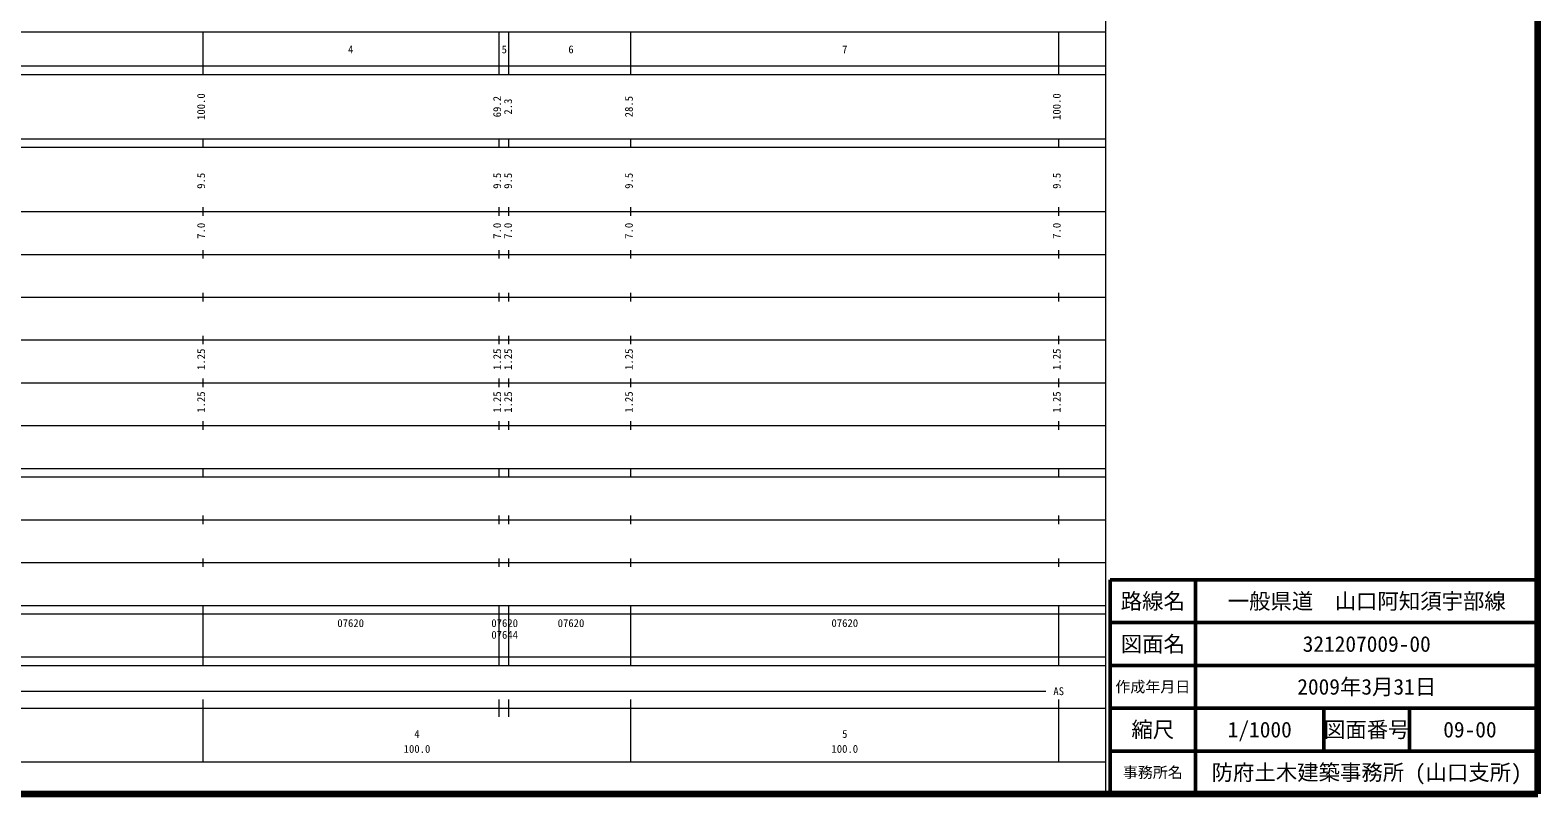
# Model space of a CAD drawing. Units: millimetres on the paper, enlarged 1000 times. Extents: x 40000 to 680000, y 20000 to 380000.
# Drawn here: x 327580 to 680000, y 20000 to 198357 of the extents above; entities that cross this region are included whole.
import ezdxf
from ezdxf.enums import TextEntityAlignment as Align

# ---------------------------------------------------------------- set-up
doc = ezdxf.new("R2010")
doc.units = ezdxf.units.MM
doc.header["$LTSCALE"] = 1000
for name, color, linetype, lineweight in [('M-TTL', 2, 'Continuous', 140), ('M-TTL-BAND', 7, 'Continuous', 13), ('M-TTL-FRAM', 2, 'Continuous', 50), ('M-TTL-LINE', 7, 'Continuous', 50)]:
    doc.layers.add(name, color=color, linetype=linetype, lineweight=lineweight)
doc.layers.add('M-TTL-TXT', color=7, linetype='Continuous')
doc.styles.add('ＭＳ ゴシック', font='')
doc.styles.get('ＭＳ ゴシック').set_extended_font_data('MS Gothic')

msp = doc.modelspace()

# ---------------------------------------------------------------- linework, layer by layer
at = {"layer": 'M-TTL'}
for p, q in [((680000, 20000), (680000, 380000)), ((40000, 20000), (680000, 20000))]:
    msp.add_line(p, q, dxfattribs=at)
at = {"layer": 'M-TTL-BAND'}
for p, q in [((579000, 20000), (579000, 370000)), ((68000, 198000), (579000, 198000)), ((368000, 188000), (368000, 198000)), ((437200, 188000), (437200, 198000)), ((439500, 188000), (439500, 198000)), ((468000, 188000), (468000, 198000)), ((568000, 188000), (568000, 198000)), ((40000, 190000), (579000, 190000)), ((40000, 188000), (579000, 188000)), ((40000, 173000), (579000, 173000)), ((368000, 171000), (368000, 173000)), ((437200, 171000), (437200, 173000)), ((439500, 171000), (439500, 173000)), ((468000, 171000), (468000, 173000)), ((568000, 171000), (568000, 173000)), ((40000, 171000), (579000, 171000)), ((40000, 156000), (579000, 156000)), ((368000, 155000), (368000, 157000)), ((437200, 155000), (437200, 157000)), ((439500, 155000), (439500, 157000)), ((468000, 155000), (468000, 157000)), ((568000, 155000), (568000, 157000)), ((46000, 146000), (579000, 146000)), ((368000, 145000), (368000, 147000)), ((437200, 145000), (437200, 147000)), ((439500, 145000), (439500, 147000)), ((468000, 145000), (468000, 147000)), ((568000, 145000), (568000, 147000)), ((52000, 136000), (579000, 136000)), ((368000, 135000), (368000, 137000)), ((437200, 135000), (437200, 137000)), ((439500, 135000), (439500, 137000)), ((468000, 135000), (468000, 137000)), ((568000, 135000), (568000, 137000)), ((368000, 125000), (368000, 127000)), ((437200, 125000), (437200, 127000)), ((439500, 125000), (439500, 127000)), ((468000, 125000), (468000, 127000)), ((568000, 125000), (568000, 127000)), ((46000, 126000), (579000, 126000)), ((368000, 115000), (368000, 117000)), ((437200, 115000), (437200, 117000)), ((439500, 115000), (439500, 117000)), ((468000, 115000), (468000, 117000)), ((568000, 115000), (568000, 117000)), ((52000, 116000), (579000, 116000)), ((46000, 106000), (579000, 106000)), ((368000, 105000), (368000, 107000)), ((437200, 105000), (437200, 107000)), ((439500, 105000), (439500, 107000)), ((468000, 105000), (468000, 107000)), ((568000, 105000), (568000, 107000)), ((40000, 96000), (579000, 96000)), ((368000, 94000), (368000, 96000)), ((437200, 94000), (437200, 96000)), ((439500, 94000), (439500, 96000)), ((468000, 94000), (468000, 96000)), ((568000, 94000), (568000, 96000)), ((40000, 94000), (579000, 94000)), ((368000, 83000), (368000, 85000)), ((437200, 83000), (437200, 85000)), ((439500, 83000), (439500, 85000)), ((468000, 83000), (468000, 85000)), ((568000, 83000), (568000, 85000)), ((49000, 84000), (579000, 84000)), ((368000, 73000), (368000, 75000)), ((437200, 73000), (437200, 75000)), ((439500, 73000), (439500, 75000)), ((468000, 73000), (468000, 75000)), ((568000, 73000), (568000, 75000)), ((40000, 74000), (579000, 74000)), ((40000, 64000), (579000, 64000)), ((368000, 62000), (368000, 64000)), ((437200, 62000), (437200, 64000)), ((439500, 62000), (439500, 64000)), ((468000, 62000), (468000, 64000)), ((568000, 62000), (568000, 64000)), ((40000, 62000), (579000, 62000)), ((368000, 52000), (368000, 62000)), ((368000, 52000), (368000, 62000)), ((437200, 52000), (437200, 62000)), ((437200, 52000), (437200, 62000)), ((439500, 52000), (439500, 62000)), ((439500, 52000), (439500, 62000)), ((468000, 52000), (468000, 62000)), ((468000, 52000), (468000, 62000)), ((568000, 52000), (568000, 62000)), ((40000, 52000), (579000, 52000)), ((40000, 50000), (579000, 50000)), ((368000, 50000), (368000, 52000)), ((437200, 50000), (437200, 52000)), ((439500, 50000), (439500, 52000)), ((468000, 50000), (468000, 52000)), ((568000, 50000), (568000, 52000)), ((71000, 44000), (565000, 44000)), ((40000, 40000), (579000, 40000)), ((368000, 27500), (368000, 42000)), ((437200, 38000), (437200, 42000)), ((439500, 38000), (439500, 42000)), ((468000, 27500), (468000, 42000)), ((568000, 27500), (568000, 42000)), ((68000, 27500), (579000, 27500))]:
    msp.add_line(p, q, dxfattribs=at)
at = {"layer": 'M-TTL-FRAM'}
for p, q in [((680000, 70000), (580000, 70000)), ((580000, 70000), (580000, 20000))]:
    msp.add_line(p, q, dxfattribs=at)
at = {"layer": 'M-TTL-LINE'}
for p, q in [((600000, 70000), (600000, 20000)), ((680000, 60000), (580000, 60000)), ((680000, 50000), (580000, 50000)), ((680000, 40000), (580000, 40000)), ((630000, 40000), (630000, 30000)), ((650000, 40000), (650000, 30000)), ((680000, 30000), (580000, 30000))]:
    msp.add_line(p, q, dxfattribs=at)

# ---------------------------------------------------------------- texts
at = {"layer": 'M-TTL-BAND', "style": 'ＭＳ ゴシック'}
for s, p in [('4', (402500, 192405)), ('5', (438400, 192405)), ('6', (454000, 192405)), ('7', (518000, 192405)), ('07620', (402500, 58405)), ('07620', (438500, 58405)), ('07620', (454000, 58405)), ('07620', (518000, 58405)), ('07644', (438500, 55673)), ('AS', (568000, 42500)), ('4', (418000, 32523)), ('5', (518000, 32523)), ('100.0', (418000, 29033)), ('100.0', (518000, 29033))]:
    msp.add_text(s, height=1833, dxfattribs=at).set_placement(p, align=Align.BOTTOM_CENTER)
for s, p in [('100.0', (369000, 180500)), ('100.0', (569000, 180500)), ('69.2', (438200, 180500)), ('2.3', (440750, 180500)), ('28.5', (469000, 180500)), ('9.5', (369000, 163174)), ('9.5', (438200, 163174)), ('9.5', (440750, 163174)), ('9.5', (469000, 163174)), ('9.5', (569000, 163174)), ('7.0', (369000, 151500)), ('7.0', (438200, 151500)), ('7.0', (440750, 151500)), ('7.0', (469000, 151500)), ('7.0', (569000, 151500)), ('1.25', (369000, 121500)), ('1.25', (438200, 121500)), ('1.25', (440750, 121500)), ('1.25', (469000, 121500)), ('1.25', (569000, 121500)), ('1.25', (369000, 111500)), ('1.25', (438200, 111500)), ('1.25', (440750, 111500)), ('1.25', (469000, 111500)), ('1.25', (569000, 111500))]:
    msp.add_text(s, height=1833, rotation=90, dxfattribs=at).set_placement(p, align=Align.BOTTOM_CENTER)
at = {"layer": 'M-TTL-TXT', "style": 'ＭＳ ゴシック'}
for s, height, p in [('路線名', 3666, (590000, 65000)), ('路線名', 3666, (590000, 65000)), ('一般県道\u3000山口阿知須宇部線', 3666, (640000, 65000)), ('図面名', 3666, (590000, 55000)), ('図面名', 3666, (590000, 55000)), ('321207009-00', 3666, (640000, 55000)), ('作成年月日', 2566, (590000, 45000)), ('作成年月日', 2566, (590000, 45000)), ('2009年3月31日', 3666, (640000, 45000)), ('縮尺', 3666, (590000, 35000)), ('縮尺', 3666, (590000, 35000)), ('1/1000', 3666, (615000, 35000)), ('図面番号', 3666, (640000, 35000)), ('図面番号', 3666, (640000, 35000)), ('09-00', 3666, (664125, 35000)), ('事務所名', 2566, (590000, 25000)), ('事務所名', 2566, (590000, 25000)), ('防府土木建築事務所 (山口支所)', 3666, (640000, 25000))]:
    msp.add_text(s, height=height, dxfattribs=at).set_placement(p, align=Align.MIDDLE_CENTER)

doc.saveas('drawing.dxf')
